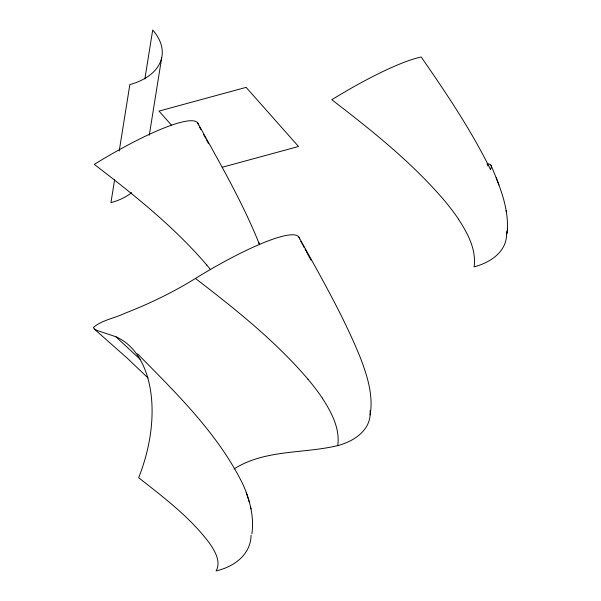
<?xml version="1.0" encoding="UTF-8"?>
<svg xmlns="http://www.w3.org/2000/svg" width="601" height="601" viewBox="0 0 601 601"><rect width="100%" height="100%" fill="white"/><g stroke="black" fill="none" stroke-linecap="round" stroke-linejoin="round"><path stroke-width="0.9" d="M507.124 232.752C509.445 209.148 499.897 186.445 490.949 165.177M507.034 233.759L507.432 229.206M370.118 414.945C373.574 394.925 366.993 374.851 359.819 356.393C342.901 315.022 320.431 276.227 298.907 237.147M251.902 533.823C254.298 516.883 249.798 499.754 242.939 484.353C217.998 433.637 176.686 393.632 137.531 353.816M234.007 468.99C264.838 449.293 303.415 453.838 337.747 445.626C340.174 428.4 331.309 412.008 322.226 398.042M114.633 179.594L110.945 202.657A67.447 41.056 9.1 0 0 131.709 192.605M119.216 150.994L129.854 84.568A67.447 41.056 9.1 0 0 152.699 30.05L144.871 78.949M149.281 135.21L161.699 57.711M299.493 238.995A120.418 20.847 -32.5 0 0 195.43 278.443C173.02 292.386 149.168 303.881 124.565 313.399C114.438 318.29 102.193 320.01 93.508 327.365L94.214 328.987L126.954 357.911L148.056 377.991M222.19 167.273L298.532 146.494L246.117 87.37L158.995 111.087L171.33 125M140.116 359.3L115.843 336.733L97.287 330.527L94.214 328.987M195.43 278.443C235.344 309.124 275.16 340.79 307.997 379.216M206.864 265.139C174.027 226.712 134.211 195.047 94.297 164.366A120.418 20.847 -32.5 0 1 198.36 124.918M458.586 219.32C467.668 233.286 476.533 249.678 474.106 266.904A67.447 41.056 9.1 0 0 506.38 232.001M197.774 123.07C219.673 162.924 242.736 202.424 259.609 244.765M300.778 241.332L301.634 242.894M199.645 127.262L200.922 129.598M302.055 243.675L302.912 245.238M303.332 246.019L304.181 247.589M305.03 249.152L305.879 250.715M203.476 134.293L204.317 135.856M306.3 251.503L307.149 253.066M204.746 136.645L205.587 138.207M307.569 253.847L310.927 260.128M206.436 139.778L207.277 141.34M207.698 142.129L208.539 143.692M487.328 164.531L487.05 163.84A77.244 12.756 -31.7 0 1 490.499 169.482C471.004 129.899 446.258 93.193 421.188 56.99A120.418 20.847 -32.5 0 0 331.79 99.721C371.696 130.402 411.52 162.067 444.357 200.486A221.611 174.598 20.1 0 1 458.623 219.305M487.599 165.222L487.877 165.914M498.935 184.995L496.178 177.671M258.685 242.323L259.572 244.675M246.237 492.324L249.475 502.586M250.527 506.913L251.038 508.987M506.147 210.388L506.35 211.943M370.028 410.723A67.447 41.056 9.1 0 1 337.747 445.626M307.96 379.231A221.611 174.598 20.1 0 1 322.271 398.027M115.843 336.733A120.418 73.382 -69.2 0 1 138.643 477.712C163.803 497.493 189.924 517.168 209.328 542.943C214.662 550.756 221.393 561.522 216.097 570.95A67.447 45.428 14.1 0 0 251.068 535.145M206.827 265.154A221.611 174.598 20.1 0 1 210.215 269.24"/></g></svg>
